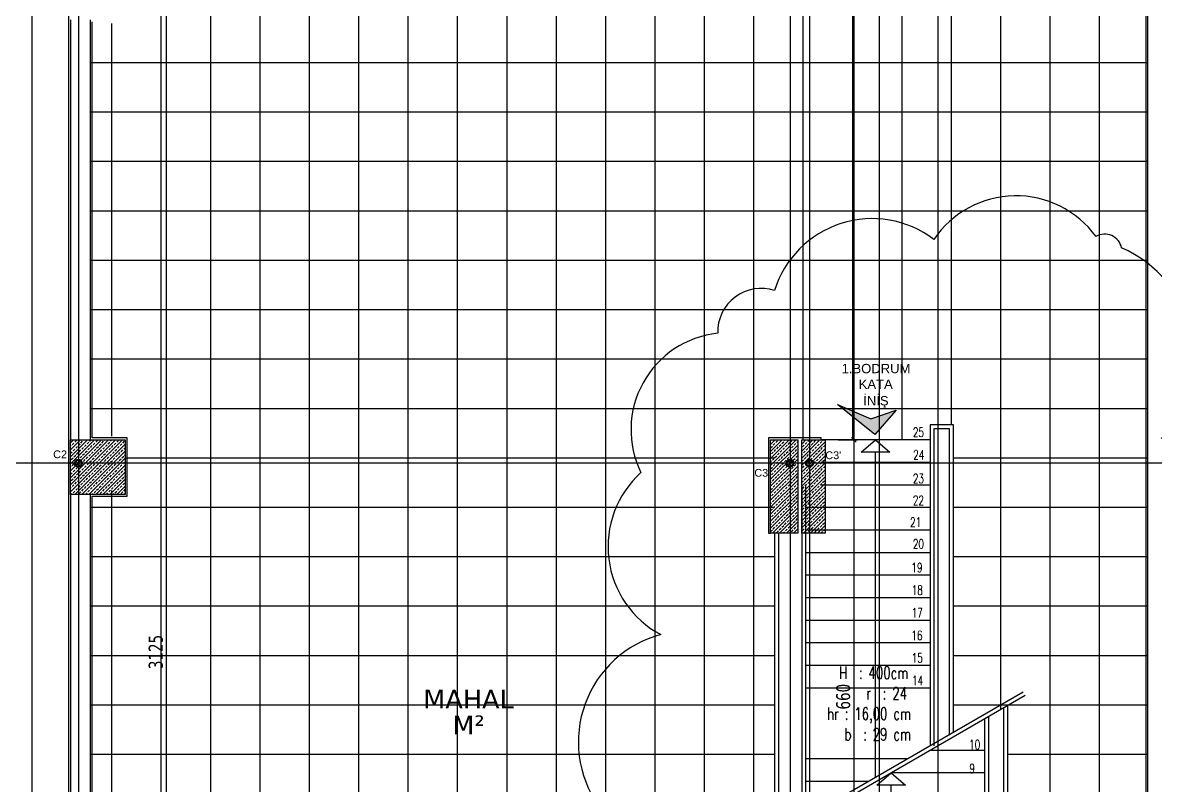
# Model space of a CAD drawing. Header units: millimetres. Extents: x 43168.9 to 43194.6, y -25545.1 to -25543.4.
# Drawn here: x 43171.5315 to 43171.8228, y -25544.1867 to -25543.9907 of the extents above; entities that cross this region are included whole.
import ezdxf
from ezdxf.enums import TextEntityAlignment as Align

# ---------------------------------------------------------------- set-up
doc = ezdxf.new("R2010")
doc.units = ezdxf.units.MM
doc.header["$LTSCALE"] = 200
for name, pattern in [('DASHDOT', [1, 0.5, -0.25, 0, -0.25]), ('DASHDOT2', [0.5, 0.25, -0.125, 0, -0.125]), ('DOT2', [0.125, 0, -0.125])]:
    doc.linetypes.add(name, pattern=pattern)
for name, color, linetype in [('aks_sgh', 5, 'DASHDOT2'), ('duv_sgh', 4, 'Continuous'), ('izd.tas.ust_sgh', 213, 'DOT2'), ('kesitcizgisi_sgh', 22, 'Continuous'), ('kolon-b.a_sgh', 6, 'Continuous'), ('merdi_sgh', 3, 'Continuous'), ('olcuic_sgh', 183, 'Continuous'), ('sembol_sgh', 8, 'Continuous'), ('siva_sgh', 145, 'Continuous'), ('tarama-betonarme_sgh', 223, 'Continuous'), ('tarama-zemin_sgh', 197, 'Continuous'), ('yazi-genel_sgh', 7, 'Continuous'), ('yazi-merdi_sgh', 9, 'Continuous')]:
    doc.layers.add(name, color=color, linetype=linetype)
doc.styles.add('1-200', font='arial.ttf', dxfattribs={"height": 60})
doc.styles.add('dim', font='VERDANA.TTF', dxfattribs={"width": 0.7})
doc.styles.add('text1', font='VERDANA.TTF')
doc.styles.add('text2', font='arial.ttf')
doc.styles.add('text3', font='simplex8.shx', dxfattribs={"width": 0.7})

msp = doc.modelspace()

# ---------------------------------------------------------------- hatches: boundary and pattern name
msp.add_hatch(color=251).paths.add_polyline_path([(43171.75618, -25544.09031), (43171.7507, -25544.09652), (43171.74113, -25544.08882), (43171.74962, -25544.09249)])
h = msp.add_hatch(color=256)
edge = h.paths.add_edge_path()
edge.add_arc((43171.54588, -25544.10392), 0.001, 0, 360)
edge = h.paths.add_edge_path(flags=16)
edge.add_arc((43171.54588, -25544.10392), 0.00075, 0, 360)
h = msp.add_hatch(color=256)
edge = h.paths.add_edge_path()
edge.add_arc((43171.72888, -25544.10392), 0.001, 0, 360)
edge = h.paths.add_edge_path(flags=16)
edge.add_arc((43171.72888, -25544.10392), 0.00075, 0, 360)
h = msp.add_hatch(color=256)
edge = h.paths.add_edge_path()
edge.add_arc((43171.73388, -25544.10392), 0.001, 0, 360)
edge = h.paths.add_edge_path(flags=16)
edge.add_arc((43171.73388, -25544.10392), 0.00075, 0, 360)

# ---------------------------------------------------------------- linework, layer by layer
for p, q in [((43171.76587, -25544.04638), (43171.76587, -25544.04638)), ((43171.80756, -25544.04565), (43171.80756, -25544.04565)), ((43171.71029, -25544.0705), (43171.71029, -25544.0705)), ((43171.69566, -25544.14799), (43171.69566, -25544.14799))]:
    msp.add_line(p, q)
at = {"color": 0}
for p, q in [((43171.7507, -25544.09652), (43171.74113, -25544.08882)), ((43171.74113, -25544.08882), (43171.74962, -25544.09249)), ((43171.74962, -25544.09249), (43171.75618, -25544.09031)), ((43171.75618, -25544.09031), (43171.7507, -25544.09652)), ((43171.7472, -25544.10107), (43171.75088, -25544.09792)), ((43171.75088, -25544.09792), (43171.75455, -25544.10107)), ((43171.75455, -25544.10107), (43171.7472, -25544.10107)), ((43171.7512, -25544.18667), (43171.75488, -25544.18352)), ((43171.75488, -25544.18352), (43171.75855, -25544.18667)), ((43171.75855, -25544.18667), (43171.7512, -25544.18667))]:
    msp.add_line(p, q, dxfattribs=at)
at = {"color": 0, "linetype": 'ByBlock', "lineweight": -2}
for p, q in [((43171.74465, -25544.09732), (43171.74585, -25544.09852)), ((43171.74585, -25544.09852), (43171.74465, -25544.09732)), ((43171.54608, -25544.10372), (43171.54568, -25544.10372)), ((43171.54568, -25544.10372), (43171.54568, -25544.10412)), ((43171.54568, -25544.10412), (43171.54608, -25544.10412)), ((43171.54595, -25544.10385), (43171.54581, -25544.10399)), ((43171.54595, -25544.10399), (43171.54581, -25544.10385)), ((43171.54608, -25544.10412), (43171.54608, -25544.10372)), ((43171.72908, -25544.10372), (43171.72868, -25544.10372)), ((43171.72868, -25544.10372), (43171.72868, -25544.10412)), ((43171.72868, -25544.10412), (43171.72908, -25544.10412)), ((43171.72895, -25544.10385), (43171.72881, -25544.10399)), ((43171.72895, -25544.10399), (43171.72881, -25544.10385)), ((43171.72908, -25544.10412), (43171.72908, -25544.10372)), ((43171.73408, -25544.10372), (43171.73368, -25544.10372)), ((43171.73368, -25544.10372), (43171.73368, -25544.10412)), ((43171.73368, -25544.10412), (43171.73408, -25544.10412)), ((43171.73395, -25544.10385), (43171.73381, -25544.10399)), ((43171.73395, -25544.10399), (43171.73381, -25544.10385)), ((43171.73408, -25544.10412), (43171.73408, -25544.10372))]:
    msp.add_line(p, q, dxfattribs=at)
at = {"color": 0, "linetype": 'Continuous', "lineweight": -2}
for centre, radius in [((43171.54588, -25544.10392), 0.001), ((43171.54588, -25544.10392), 0.00075), ((43171.72888, -25544.10392), 0.001), ((43171.72888, -25544.10392), 0.00075), ((43171.73388, -25544.10392), 0.001), ((43171.73388, -25544.10392), 0.00075)]:
    msp.add_circle(centre, radius, dxfattribs=at)
for centre, radius, start, end in [((43171.78698, -25544.06061), 0.02545, 36.0045, 146.0045), ((43171.75, -25544.0673), 0.02626, 52.8097, 162.8097), ((43171.80983, -25544.04942), 0.0044, 11.0494, 121.0494), ((43171.80212, -25544.07665), 0.03054, 316.8087, 66.8087), ((43171.72144, -25544.07014), 0.01116, 71.8548, 181.8548), ((43171.71295, -25544.09533), 0.02497, 96.1311, 206.1311), ((43171.70769, -25544.12536), 0.02562, 132.0051, 242.0051), ((43171.70297, -25544.17555), 0.02852, 104.8535, 214.8535)]:
    msp.add_arc(centre, radius, start, end)
at = {"layer": 'aks_sgh'}
for p, q in [((43171.53388, -25543.74092), (43171.53388, -25544.60992)), ((43171.54588, -25543.74092), (43171.54588, -25544.60992)), ((43171.72888, -25543.74092), (43171.72888, -25544.60992)), ((43171.73388, -25543.74092), (43171.73388, -25544.60992)), ((43171.76688, -25543.74092), (43171.76688, -25544.60992)), ((43172.26688, -25544.10392), (43171.46488, -25544.10392))]:
    msp.add_line(p, q, dxfattribs=at)
at = {"layer": 'duv_sgh'}
for p, q in [((43171.82088, -25544.46492), (43171.82088, -25543.83992)), ((43171.54388, -25543.98992), (43171.54388, -25544.09792)), ((43171.54888, -25543.98992), (43171.54888, -25544.09792)), ((43171.54388, -25544.11192), (43171.54388, -25544.21592)), ((43171.54888, -25544.11192), (43171.54888, -25544.21592))]:
    msp.add_line(p, q, dxfattribs=at)
at = {"layer": 'izd.tas.ust_sgh', "ltscale": 0.5}
msp.add_line((43171.53188, -25544.46492), (43171.53188, -25543.86693), dxfattribs=at)
at = {"layer": 'kesitcizgisi_sgh', "linetype": 'DASHDOT'}
msp.add_line((43171.75188, -25544.61379), (43171.75188, -25543.80816), dxfattribs=at)
at = {"layer": 'kolon-b.a_sgh'}
for p, q in [((43171.54388, -25544.09792), (43171.55788, -25544.09792)), ((43171.54388, -25544.11192), (43171.54388, -25544.09792)), ((43171.55788, -25544.09792), (43171.55788, -25544.11192)), ((43171.72388, -25544.09792), (43171.73088, -25544.09792)), ((43171.72388, -25544.12192), (43171.72388, -25544.09792)), ((43171.73088, -25544.09792), (43171.73088, -25544.12192)), ((43171.73188, -25544.09792), (43171.73788, -25544.09792)), ((43171.73188, -25544.12192), (43171.73188, -25544.09792)), ((43171.73788, -25544.09792), (43171.73788, -25544.12192)), ((43171.55788, -25544.11192), (43171.54388, -25544.11192)), ((43171.73088, -25544.12192), (43171.72388, -25544.12192)), ((43171.73788, -25544.12192), (43171.73188, -25544.12192))]:
    msp.add_line(p, q, dxfattribs=at)
at = {"layer": 'merdi_sgh'}
for p, q in [((43171.77088, -25544.09406), (43171.76488, -25544.09406)), ((43171.76488, -25544.09406), (43171.76488, -25544.15842)), ((43171.76988, -25544.09506), (43171.76588, -25544.09506)), ((43171.76588, -25544.09506), (43171.76588, -25544.15785)), ((43171.76988, -25544.1737), (43171.76988, -25544.09506)), ((43171.77088, -25544.17313), (43171.77088, -25544.09406)), ((43171.76488, -25544.09792), (43171.73688, -25544.09792)), ((43171.76488, -25544.09792), (43171.76488, -25544.17659)), ((43171.76588, -25544.09792), (43171.76588, -25544.17659)), ((43171.76488, -25544.10372), (43171.73688, -25544.10372)), ((43171.73188, -25544.10992), (43171.73188, -25544.19564)), ((43171.73288, -25544.10992), (43171.73288, -25544.19507)), ((43171.76488, -25544.10952), (43171.73688, -25544.10952)), ((43171.76488, -25544.11532), (43171.73288, -25544.11532)), ((43171.72488, -25544.12192), (43171.72488, -25544.19969)), ((43171.72588, -25544.12192), (43171.72588, -25544.19911)), ((43171.76488, -25544.12112), (43171.73288, -25544.12112)), ((43171.76488, -25544.12692), (43171.73288, -25544.12692)), ((43171.76488, -25544.13272), (43171.73288, -25544.13272)), ((43171.76488, -25544.13852), (43171.73288, -25544.13852)), ((43171.76488, -25544.14432), (43171.73288, -25544.14432)), ((43171.76488, -25544.15012), (43171.73288, -25544.15012)), ((43171.76488, -25544.15592), (43171.73288, -25544.15592)), ((43171.78882, -25544.16277), (43171.72056, -25544.20218)), ((43171.78932, -25544.16364), (43171.72106, -25544.20304)), ((43171.76488, -25544.16172), (43171.73288, -25544.16172)), ((43171.78488, -25544.23292), (43171.78488, -25544.1662)), ((43171.77988, -25544.16909), (43171.77988, -25544.23192)), ((43171.78388, -25544.23192), (43171.78388, -25544.16678)), ((43171.77888, -25544.16966), (43171.77888, -25544.23292)), ((43171.77888, -25544.17772), (43171.76493, -25544.17772)), ((43171.75911, -25544.17992), (43171.73288, -25544.17992)), ((43171.77888, -25544.18352), (43171.75488, -25544.18352)), ((43171.74907, -25544.18572), (43171.73288, -25544.18572))]:
    msp.add_line(p, q, dxfattribs=at)
at = {"layer": 'olcuic_sgh'}
for p, q in [((43171.56846, -25543.83967), (43171.56846, -25544.46517)), ((43171.74525, -25543.83967), (43171.74525, -25544.09817)), ((43171.74125, -25544.09792), (43171.74625, -25544.09792)), ((43171.74125, -25544.09792), (43171.74625, -25544.09792)), ((43171.74525, -25544.09767), (43171.74525, -25544.23017))]:
    msp.add_line(p, q, dxfattribs=at)
at = {"layer": 'sembol_sgh'}
for p, q in [((43171.75088, -25544.18467), (43171.75088, -25544.10107)), ((43171.75488, -25544.23012), (43171.75488, -25544.18667))]:
    msp.add_line(p, q, dxfattribs=at)
at = {"layer": 'siva_sgh'}
for p, q in [((43171.82038, -25543.83992), (43171.82038, -25544.46492)), ((43171.54338, -25544.46442), (43171.54338, -25543.89792)), ((43171.54938, -25544.09742), (43171.54938, -25543.99042)), ((43171.55838, -25544.09742), (43171.54938, -25544.09742)), ((43171.55838, -25544.11242), (43171.55838, -25544.09742)), ((43171.73688, -25544.09742), (43171.72338, -25544.09742)), ((43171.72338, -25544.09742), (43171.72338, -25544.12192)), ((43171.73688, -25544.09792), (43171.73688, -25544.09742)), ((43171.54938, -25544.21542), (43171.54938, -25544.11242)), ((43171.54938, -25544.11242), (43171.55838, -25544.11242)), ((43171.72338, -25544.12192), (43171.72388, -25544.12192))]:
    msp.add_line(p, q, dxfattribs=at)
at = {"layer": 'tarama-betonarme_sgh'}
for p, q in [((43171.54388, -25544.09867), (43171.54463, -25544.09792)), ((43171.54388, -25544.10046), (43171.54642, -25544.09792)), ((43171.54388, -25544.10226), (43171.54822, -25544.09792)), ((43171.54388, -25544.10406), (43171.55002, -25544.09792)), ((43171.54388, -25544.10585), (43171.55181, -25544.09792)), ((43171.54388, -25544.10765), (43171.55361, -25544.09792)), ((43171.54388, -25544.10944), (43171.5554, -25544.09792)), ((43171.54388, -25544.11124), (43171.5572, -25544.09792)), ((43171.54388, -25544.09957), (43171.54405, -25544.09939)), ((43171.54428, -25544.09917), (43171.54473, -25544.09872)), ((43171.54495, -25544.09849), (43171.5454, -25544.09804)), ((43171.545, -25544.11192), (43171.55788, -25544.09904)), ((43171.54518, -25544.10006), (43171.54563, -25544.09961)), ((43171.54585, -25544.09939), (43171.5463, -25544.09894)), ((43171.54652, -25544.09872), (43171.54697, -25544.09827)), ((43171.5472, -25544.09804), (43171.54732, -25544.09792)), ((43171.54742, -25544.09961), (43171.54787, -25544.09917)), ((43171.5481, -25544.09894), (43171.54854, -25544.09849)), ((43171.54877, -25544.09827), (43171.54912, -25544.09792)), ((43171.54899, -25544.09984), (43171.54944, -25544.09939)), ((43171.54967, -25544.09917), (43171.55012, -25544.09872)), ((43171.55034, -25544.09849), (43171.55079, -25544.09804)), ((43171.55056, -25544.10006), (43171.55101, -25544.09961)), ((43171.55124, -25544.09939), (43171.55169, -25544.09894)), ((43171.55191, -25544.09872), (43171.55236, -25544.09827)), ((43171.55259, -25544.09804), (43171.55271, -25544.09792)), ((43171.55281, -25544.09961), (43171.55326, -25544.09917)), ((43171.55348, -25544.09894), (43171.55393, -25544.09849)), ((43171.55416, -25544.09827), (43171.55451, -25544.09792)), ((43171.55438, -25544.09984), (43171.55483, -25544.09939)), ((43171.55505, -25544.09917), (43171.5555, -25544.09872)), ((43171.55573, -25544.09849), (43171.55618, -25544.09804)), ((43171.55595, -25544.10006), (43171.5564, -25544.09961)), ((43171.55663, -25544.09939), (43171.55708, -25544.09894)), ((43171.5573, -25544.09872), (43171.55775, -25544.09827)), ((43171.72388, -25544.09907), (43171.72503, -25544.09792)), ((43171.72388, -25544.10086), (43171.72682, -25544.09792)), ((43171.72388, -25544.10266), (43171.72862, -25544.09792)), ((43171.72388, -25544.10446), (43171.73042, -25544.09792)), ((43171.72388, -25544.09817), (43171.72411, -25544.09794)), ((43171.72388, -25544.10625), (43171.73088, -25544.09925)), ((43171.72388, -25544.09996), (43171.72433, -25544.09951)), ((43171.72456, -25544.09929), (43171.72501, -25544.09884)), ((43171.72523, -25544.09861), (43171.72568, -25544.09817)), ((43171.7259, -25544.09794), (43171.72593, -25544.09792)), ((43171.72613, -25544.09951), (43171.72658, -25544.09906)), ((43171.7268, -25544.09884), (43171.72725, -25544.09839)), ((43171.72748, -25544.09817), (43171.72772, -25544.09792)), ((43171.7277, -25544.09974), (43171.72815, -25544.09929)), ((43171.72837, -25544.09906), (43171.72882, -25544.09861)), ((43171.72905, -25544.09839), (43171.7295, -25544.09794)), ((43171.72927, -25544.09996), (43171.72972, -25544.09951)), ((43171.72995, -25544.09929), (43171.73039, -25544.09884)), ((43171.73062, -25544.09861), (43171.73088, -25544.09835)), ((43171.73188, -25544.09901), (43171.73297, -25544.09792)), ((43171.73188, -25544.1008), (43171.73476, -25544.09792)), ((43171.73188, -25544.1026), (43171.73656, -25544.09792)), ((43171.73188, -25544.09811), (43171.73207, -25544.09792)), ((43171.73188, -25544.1044), (43171.73788, -25544.0984)), ((43171.7321, -25544.09968), (43171.73255, -25544.09924)), ((43171.73277, -25544.09901), (43171.73322, -25544.09856)), ((43171.73345, -25544.09834), (43171.73387, -25544.09792)), ((43171.73367, -25544.09991), (43171.73412, -25544.09946)), ((43171.73435, -25544.09924), (43171.73479, -25544.09879)), ((43171.73502, -25544.09856), (43171.73547, -25544.09811)), ((43171.73524, -25544.10013), (43171.73569, -25544.09968)), ((43171.73592, -25544.09946), (43171.73637, -25544.09901)), ((43171.73659, -25544.09879), (43171.73704, -25544.09834)), ((43171.73726, -25544.09811), (43171.73746, -25544.09792)), ((43171.73749, -25544.09968), (43171.73788, -25544.09929)), ((43171.54388, -25544.10136), (43171.54428, -25544.10096)), ((43171.54405, -25544.10298), (43171.5445, -25544.10253)), ((43171.5445, -25544.10074), (43171.54495, -25544.10029)), ((43171.54473, -25544.10231), (43171.54518, -25544.10186)), ((43171.5454, -25544.10164), (43171.54585, -25544.10119)), ((43171.54607, -25544.10096), (43171.54652, -25544.10051)), ((43171.5463, -25544.10253), (43171.54675, -25544.10208)), ((43171.54675, -25544.10029), (43171.5472, -25544.09984)), ((43171.54679, -25544.11192), (43171.55788, -25544.10083)), ((43171.54697, -25544.10186), (43171.54742, -25544.10141)), ((43171.54765, -25544.10119), (43171.5481, -25544.10074)), ((43171.54787, -25544.10276), (43171.54832, -25544.10231)), ((43171.54832, -25544.10051), (43171.54877, -25544.10006)), ((43171.54854, -25544.10208), (43171.54899, -25544.10164)), ((43171.54859, -25544.11192), (43171.55788, -25544.10263)), ((43171.54922, -25544.10141), (43171.54967, -25544.10096)), ((43171.54944, -25544.10298), (43171.54989, -25544.10253)), ((43171.54989, -25544.10074), (43171.55034, -25544.10029)), ((43171.55012, -25544.10231), (43171.55056, -25544.10186)), ((43171.55079, -25544.10164), (43171.55124, -25544.10119)), ((43171.55146, -25544.10096), (43171.55191, -25544.10051)), ((43171.55169, -25544.10253), (43171.55214, -25544.10208)), ((43171.55214, -25544.10029), (43171.55259, -25544.09984)), ((43171.55236, -25544.10186), (43171.55281, -25544.10141)), ((43171.55303, -25544.10119), (43171.55348, -25544.10074)), ((43171.55326, -25544.10276), (43171.55371, -25544.10231)), ((43171.55371, -25544.10051), (43171.55416, -25544.10006)), ((43171.55393, -25544.10208), (43171.55438, -25544.10164)), ((43171.55461, -25544.10141), (43171.55505, -25544.10096)), ((43171.55483, -25544.10298), (43171.55528, -25544.10253)), ((43171.55528, -25544.10074), (43171.55573, -25544.10029)), ((43171.5555, -25544.10231), (43171.55595, -25544.10186)), ((43171.55618, -25544.10164), (43171.55663, -25544.10119)), ((43171.55685, -25544.10096), (43171.5573, -25544.10051)), ((43171.55708, -25544.10253), (43171.55752, -25544.10208)), ((43171.55752, -25544.10029), (43171.55788, -25544.09993)), ((43171.55775, -25544.10186), (43171.55788, -25544.10173)), ((43171.72388, -25544.10805), (43171.73088, -25544.10105)), ((43171.72388, -25544.10176), (43171.72388, -25544.10176)), ((43171.72411, -25544.10153), (43171.72456, -25544.10108)), ((43171.72478, -25544.10086), (43171.72523, -25544.10041)), ((43171.72501, -25544.10243), (43171.72546, -25544.10198)), ((43171.72546, -25544.10019), (43171.7259, -25544.09974)), ((43171.72568, -25544.10176), (43171.72613, -25544.10131)), ((43171.72635, -25544.10108), (43171.7268, -25544.10064)), ((43171.72658, -25544.10266), (43171.72703, -25544.10221)), ((43171.72703, -25544.10041), (43171.72748, -25544.09996)), ((43171.72725, -25544.10198), (43171.7277, -25544.10153)), ((43171.72792, -25544.10131), (43171.72837, -25544.10086)), ((43171.72815, -25544.10288), (43171.7286, -25544.10243)), ((43171.7286, -25544.10064), (43171.72905, -25544.10019)), ((43171.72882, -25544.10221), (43171.72927, -25544.10176)), ((43171.7295, -25544.10153), (43171.72995, -25544.10108)), ((43171.73017, -25544.10086), (43171.73062, -25544.10041)), ((43171.73039, -25544.10243), (43171.73084, -25544.10198)), ((43171.73084, -25544.10019), (43171.73088, -25544.10015)), ((43171.73188, -25544.10619), (43171.73788, -25544.10019)), ((43171.73188, -25544.1017), (43171.7321, -25544.10148)), ((43171.73188, -25544.10799), (43171.73788, -25544.10199)), ((43171.73233, -25544.10126), (43171.73277, -25544.10081)), ((43171.73255, -25544.10283), (43171.733, -25544.10238)), ((43171.733, -25544.10058), (43171.73345, -25544.10013)), ((43171.73322, -25544.10215), (43171.73367, -25544.1017)), ((43171.7339, -25544.10148), (43171.73435, -25544.10103)), ((43171.73412, -25544.10305), (43171.73457, -25544.1026)), ((43171.73457, -25544.10081), (43171.73502, -25544.10036)), ((43171.73479, -25544.10238), (43171.73524, -25544.10193)), ((43171.73547, -25544.1017), (43171.73592, -25544.10126)), ((43171.73614, -25544.10103), (43171.73659, -25544.10058)), ((43171.73637, -25544.1026), (43171.73682, -25544.10215)), ((43171.73682, -25544.10036), (43171.73726, -25544.09991)), ((43171.73704, -25544.10193), (43171.73749, -25544.10148)), ((43171.73771, -25544.10126), (43171.73788, -25544.10109)), ((43171.54388, -25544.10495), (43171.54405, -25544.10478)), ((43171.54428, -25544.10455), (43171.54473, -25544.10411)), ((43171.54495, -25544.10388), (43171.5454, -25544.10343)), ((43171.54518, -25544.10545), (43171.54563, -25544.105)), ((43171.54563, -25544.10321), (43171.54607, -25544.10276)), ((43171.54585, -25544.10478), (43171.5463, -25544.10433)), ((43171.54652, -25544.10411), (43171.54697, -25544.10366)), ((43171.54675, -25544.10568), (43171.5472, -25544.10523)), ((43171.5472, -25544.10343), (43171.54765, -25544.10298)), ((43171.54742, -25544.105), (43171.54787, -25544.10455)), ((43171.5481, -25544.10433), (43171.54854, -25544.10388)), ((43171.54832, -25544.1059), (43171.54877, -25544.10545)), ((43171.54877, -25544.10366), (43171.54922, -25544.10321)), ((43171.54899, -25544.10523), (43171.54944, -25544.10478)), ((43171.54967, -25544.10455), (43171.55012, -25544.10411)), ((43171.55034, -25544.10388), (43171.55079, -25544.10343)), ((43171.55038, -25544.11192), (43171.55788, -25544.10442)), ((43171.55056, -25544.10545), (43171.55101, -25544.105)), ((43171.55101, -25544.10321), (43171.55146, -25544.10276)), ((43171.55124, -25544.10478), (43171.55169, -25544.10433)), ((43171.55191, -25544.10411), (43171.55236, -25544.10366)), ((43171.55214, -25544.10568), (43171.55259, -25544.10523)), ((43171.55259, -25544.10343), (43171.55303, -25544.10298)), ((43171.55281, -25544.105), (43171.55326, -25544.10455)), ((43171.55348, -25544.10433), (43171.55393, -25544.10388)), ((43171.55371, -25544.1059), (43171.55416, -25544.10545)), ((43171.55416, -25544.10366), (43171.55461, -25544.10321)), ((43171.55438, -25544.10523), (43171.55483, -25544.10478)), ((43171.55505, -25544.10455), (43171.5555, -25544.10411)), ((43171.55573, -25544.10388), (43171.55618, -25544.10343)), ((43171.55595, -25544.10545), (43171.5564, -25544.105)), ((43171.5564, -25544.10321), (43171.55685, -25544.10276)), ((43171.55663, -25544.10478), (43171.55708, -25544.10433)), ((43171.5573, -25544.10411), (43171.55775, -25544.10366)), ((43171.55752, -25544.10568), (43171.55788, -25544.10532)), ((43171.72388, -25544.10984), (43171.73088, -25544.10284)), ((43171.72388, -25544.10356), (43171.72411, -25544.10333)), ((43171.72388, -25544.11164), (43171.73088, -25544.10464)), ((43171.72388, -25544.10535), (43171.72433, -25544.1049)), ((43171.72433, -25544.10311), (43171.72478, -25544.10266)), ((43171.72456, -25544.10468), (43171.72501, -25544.10423)), ((43171.72523, -25544.104), (43171.72568, -25544.10355)), ((43171.72546, -25544.10557), (43171.7259, -25544.10513)), ((43171.7259, -25544.10333), (43171.72635, -25544.10288)), ((43171.72613, -25544.1049), (43171.72658, -25544.10445)), ((43171.7268, -25544.10423), (43171.72725, -25544.10378)), ((43171.72703, -25544.1058), (43171.72748, -25544.10535)), ((43171.72748, -25544.10355), (43171.72792, -25544.10311)), ((43171.7277, -25544.10513), (43171.72815, -25544.10468)), ((43171.72837, -25544.10445), (43171.72882, -25544.104)), ((43171.72905, -25544.10378), (43171.7295, -25544.10333)), ((43171.72927, -25544.10535), (43171.72972, -25544.1049)), ((43171.72972, -25544.10311), (43171.73017, -25544.10266)), ((43171.72995, -25544.10468), (43171.73039, -25544.10423)), ((43171.73062, -25544.104), (43171.73088, -25544.10374)), ((43171.73084, -25544.10557), (43171.73088, -25544.10554)), ((43171.73188, -25544.1035), (43171.73233, -25544.10305)), ((43171.73188, -25544.10978), (43171.73788, -25544.10378)), ((43171.7321, -25544.10507), (43171.73255, -25544.10462)), ((43171.73277, -25544.1044), (43171.73322, -25544.10395)), ((43171.733, -25544.10597), (43171.73345, -25544.10552)), ((43171.73345, -25544.10373), (43171.7339, -25544.10328)), ((43171.73367, -25544.1053), (43171.73412, -25544.10485)), ((43171.73435, -25544.10462), (43171.73479, -25544.10417)), ((43171.73502, -25544.10395), (43171.73547, -25544.1035)), ((43171.73524, -25544.10552), (43171.73569, -25544.10507)), ((43171.73569, -25544.10328), (43171.73614, -25544.10283)), ((43171.73592, -25544.10485), (43171.73637, -25544.1044)), ((43171.73659, -25544.10417), (43171.73704, -25544.10373)), ((43171.73682, -25544.10575), (43171.73726, -25544.1053)), ((43171.73726, -25544.1035), (43171.73771, -25544.10305)), ((43171.73749, -25544.10507), (43171.73788, -25544.10468)), ((43171.54388, -25544.10675), (43171.54428, -25544.10635)), ((43171.54405, -25544.10837), (43171.5445, -25544.10792)), ((43171.5445, -25544.10613), (43171.54495, -25544.10568)), ((43171.54473, -25544.1077), (43171.54518, -25544.10725)), ((43171.5454, -25544.10702), (43171.54585, -25544.10657)), ((43171.54563, -25544.1086), (43171.54607, -25544.10815)), ((43171.54607, -25544.10635), (43171.54652, -25544.1059)), ((43171.5463, -25544.10792), (43171.54675, -25544.10747)), ((43171.54697, -25544.10725), (43171.54742, -25544.1068)), ((43171.5472, -25544.10882), (43171.54765, -25544.10837)), ((43171.54765, -25544.10657), (43171.5481, -25544.10613)), ((43171.54787, -25544.10815), (43171.54832, -25544.1077)), ((43171.54854, -25544.10747), (43171.54899, -25544.10702)), ((43171.54922, -25544.1068), (43171.54967, -25544.10635)), ((43171.54944, -25544.10837), (43171.54989, -25544.10792)), ((43171.54989, -25544.10613), (43171.55034, -25544.10568)), ((43171.55012, -25544.1077), (43171.55056, -25544.10725)), ((43171.55079, -25544.10702), (43171.55124, -25544.10657)), ((43171.55101, -25544.1086), (43171.55146, -25544.10815)), ((43171.55146, -25544.10635), (43171.55191, -25544.1059)), ((43171.55169, -25544.10792), (43171.55214, -25544.10747)), ((43171.55218, -25544.11192), (43171.55788, -25544.10622)), ((43171.55236, -25544.10725), (43171.55281, -25544.1068)), ((43171.55259, -25544.10882), (43171.55303, -25544.10837)), ((43171.55303, -25544.10657), (43171.55348, -25544.10613)), ((43171.55326, -25544.10815), (43171.55371, -25544.1077)), ((43171.55393, -25544.10747), (43171.55438, -25544.10702)), ((43171.55398, -25544.11192), (43171.55788, -25544.10802)), ((43171.55461, -25544.1068), (43171.55505, -25544.10635)), ((43171.55483, -25544.10837), (43171.55528, -25544.10792)), ((43171.55528, -25544.10613), (43171.55573, -25544.10568)), ((43171.5555, -25544.1077), (43171.55595, -25544.10725)), ((43171.55618, -25544.10702), (43171.55663, -25544.10657)), ((43171.5564, -25544.1086), (43171.55685, -25544.10815)), ((43171.55685, -25544.10635), (43171.5573, -25544.1059)), ((43171.55708, -25544.10792), (43171.55752, -25544.10747)), ((43171.55775, -25544.10725), (43171.55788, -25544.10712)), ((43171.72388, -25544.11344), (43171.73088, -25544.10644)), ((43171.72388, -25544.10715), (43171.72388, -25544.10715)), ((43171.72388, -25544.11523), (43171.73088, -25544.10823)), ((43171.72411, -25544.10692), (43171.72456, -25544.10647)), ((43171.72433, -25544.10849), (43171.72478, -25544.10804)), ((43171.72478, -25544.10625), (43171.72523, -25544.1058)), ((43171.72501, -25544.10782), (43171.72546, -25544.10737)), ((43171.72568, -25544.10715), (43171.72613, -25544.1067)), ((43171.7259, -25544.10872), (43171.72635, -25544.10827)), ((43171.72635, -25544.10647), (43171.7268, -25544.10602)), ((43171.72658, -25544.10804), (43171.72703, -25544.1076)), ((43171.72725, -25544.10737), (43171.7277, -25544.10692)), ((43171.72792, -25544.1067), (43171.72837, -25544.10625)), ((43171.72815, -25544.10827), (43171.7286, -25544.10782)), ((43171.7286, -25544.10602), (43171.72905, -25544.10557)), ((43171.72882, -25544.1076), (43171.72927, -25544.10715)), ((43171.7295, -25544.10692), (43171.72995, -25544.10647)), ((43171.72972, -25544.10849), (43171.73017, -25544.10804)), ((43171.73017, -25544.10625), (43171.73062, -25544.1058)), ((43171.73039, -25544.10782), (43171.73084, -25544.10737)), ((43171.73188, -25544.11158), (43171.73788, -25544.10558)), ((43171.73188, -25544.10709), (43171.7321, -25544.10687)), ((43171.73188, -25544.11338), (43171.73788, -25544.10738)), ((43171.73188, -25544.10889), (43171.73233, -25544.10844)), ((43171.73233, -25544.10664), (43171.73277, -25544.1062)), ((43171.73255, -25544.10822), (43171.733, -25544.10777)), ((43171.73322, -25544.10754), (43171.73367, -25544.10709)), ((43171.7339, -25544.10687), (43171.73435, -25544.10642)), ((43171.73412, -25544.10844), (43171.73457, -25544.10799)), ((43171.73457, -25544.1062), (43171.73502, -25544.10575)), ((43171.73479, -25544.10777), (43171.73524, -25544.10732)), ((43171.73547, -25544.10709), (43171.73592, -25544.10664)), ((43171.73569, -25544.10866), (43171.73614, -25544.10822)), ((43171.73614, -25544.10642), (43171.73659, -25544.10597)), ((43171.73637, -25544.10799), (43171.73682, -25544.10754)), ((43171.73704, -25544.10732), (43171.73749, -25544.10687)), ((43171.73726, -25544.10889), (43171.73771, -25544.10844)), ((43171.73771, -25544.10664), (43171.73788, -25544.10648)), ((43171.54388, -25544.11034), (43171.54405, -25544.11017)), ((43171.54428, -25544.10994), (43171.54473, -25544.10949)), ((43171.5445, -25544.11151), (43171.54495, -25544.11106)), ((43171.54495, -25544.10927), (43171.5454, -25544.10882)), ((43171.54518, -25544.11084), (43171.54563, -25544.11039)), ((43171.54585, -25544.11017), (43171.5463, -25544.10972)), ((43171.54607, -25544.11174), (43171.54652, -25544.11129)), ((43171.54652, -25544.10949), (43171.54697, -25544.10904)), ((43171.54675, -25544.11106), (43171.5472, -25544.11062)), ((43171.54742, -25544.11039), (43171.54787, -25544.10994)), ((43171.5481, -25544.10972), (43171.54854, -25544.10927)), ((43171.54832, -25544.11129), (43171.54877, -25544.11084)), ((43171.54877, -25544.10904), (43171.54922, -25544.1086)), ((43171.54899, -25544.11062), (43171.54944, -25544.11017)), ((43171.54967, -25544.10994), (43171.55012, -25544.10949)), ((43171.54989, -25544.11151), (43171.55034, -25544.11106)), ((43171.55034, -25544.10927), (43171.55079, -25544.10882)), ((43171.55056, -25544.11084), (43171.55101, -25544.11039)), ((43171.55124, -25544.11017), (43171.55169, -25544.10972)), ((43171.55146, -25544.11174), (43171.55191, -25544.11129)), ((43171.55191, -25544.10949), (43171.55236, -25544.10904)), ((43171.55214, -25544.11106), (43171.55259, -25544.11062)), ((43171.55281, -25544.11039), (43171.55326, -25544.10994)), ((43171.55348, -25544.10972), (43171.55393, -25544.10927)), ((43171.55371, -25544.11129), (43171.55416, -25544.11084)), ((43171.55416, -25544.10904), (43171.55461, -25544.1086)), ((43171.55438, -25544.11062), (43171.55483, -25544.11017)), ((43171.55505, -25544.10994), (43171.5555, -25544.10949)), ((43171.55528, -25544.11151), (43171.55573, -25544.11106)), ((43171.55573, -25544.10927), (43171.55618, -25544.10882)), ((43171.55577, -25544.11192), (43171.55788, -25544.10981)), ((43171.55595, -25544.11084), (43171.5564, -25544.11039)), ((43171.55663, -25544.11017), (43171.55708, -25544.10972)), ((43171.55685, -25544.11174), (43171.5573, -25544.11129)), ((43171.5573, -25544.10949), (43171.55775, -25544.10904)), ((43171.55752, -25544.11106), (43171.55788, -25544.11071)), ((43171.72388, -25544.10895), (43171.72411, -25544.10872)), ((43171.72388, -25544.11703), (43171.73088, -25544.11003)), ((43171.72388, -25544.11074), (43171.72433, -25544.11029)), ((43171.72456, -25544.11006), (43171.72501, -25544.10962)), ((43171.72478, -25544.11164), (43171.72523, -25544.11119)), ((43171.72523, -25544.10939), (43171.72568, -25544.10894)), ((43171.72546, -25544.11096), (43171.7259, -25544.11051)), ((43171.72613, -25544.11029), (43171.72658, -25544.10984)), ((43171.7268, -25544.10962), (43171.72725, -25544.10917)), ((43171.72703, -25544.11119), (43171.72748, -25544.11074)), ((43171.72748, -25544.10894), (43171.72792, -25544.10849)), ((43171.7277, -25544.11051), (43171.72815, -25544.11006)), ((43171.72837, -25544.10984), (43171.72882, -25544.10939)), ((43171.7286, -25544.11141), (43171.72905, -25544.11096)), ((43171.72905, -25544.10917), (43171.7295, -25544.10872)), ((43171.72927, -25544.11074), (43171.72972, -25544.11029)), ((43171.72995, -25544.11006), (43171.73039, -25544.10962)), ((43171.73017, -25544.11164), (43171.73062, -25544.11119)), ((43171.73062, -25544.10939), (43171.73088, -25544.10913)), ((43171.73084, -25544.11096), (43171.73088, -25544.11093)), ((43171.73188, -25544.11517), (43171.73788, -25544.10917)), ((43171.73188, -25544.11697), (43171.73788, -25544.11097)), ((43171.7321, -25544.11046), (43171.73255, -25544.11001)), ((43171.73277, -25544.10979), (43171.73322, -25544.10934)), ((43171.733, -25544.11136), (43171.73345, -25544.11091)), ((43171.73345, -25544.10911), (43171.7339, -25544.10866)), ((43171.73367, -25544.11069), (43171.73412, -25544.11024)), ((43171.73435, -25544.11001), (43171.73479, -25544.10956)), ((43171.73457, -25544.11158), (43171.73502, -25544.11113)), ((43171.73502, -25544.10934), (43171.73547, -25544.10889)), ((43171.73524, -25544.11091), (43171.73569, -25544.11046)), ((43171.73592, -25544.11024), (43171.73637, -25544.10979)), ((43171.73614, -25544.11181), (43171.73659, -25544.11136)), ((43171.73659, -25544.10956), (43171.73704, -25544.10911)), ((43171.73682, -25544.11113), (43171.73726, -25544.11069)), ((43171.73749, -25544.11046), (43171.73788, -25544.11007)), ((43171.5441, -25544.11192), (43171.54428, -25544.11174)), ((43171.54769, -25544.11192), (43171.5481, -25544.11151)), ((43171.54949, -25544.11192), (43171.54967, -25544.11174)), ((43171.55308, -25544.11192), (43171.55348, -25544.11151)), ((43171.55487, -25544.11192), (43171.55505, -25544.11174)), ((43171.55757, -25544.11192), (43171.55788, -25544.11161)), ((43171.72388, -25544.11883), (43171.73088, -25544.11183)), ((43171.72388, -25544.11254), (43171.72388, -25544.11253)), ((43171.72388, -25544.12062), (43171.73088, -25544.11362)), ((43171.72388, -25544.11434), (43171.72411, -25544.11411)), ((43171.72411, -25544.11231), (43171.72456, -25544.11186)), ((43171.72433, -25544.11388), (43171.72478, -25544.11343)), ((43171.72501, -25544.11321), (43171.72546, -25544.11276)), ((43171.72568, -25544.11253), (43171.72613, -25544.11209)), ((43171.7259, -25544.11411), (43171.72635, -25544.11366)), ((43171.72635, -25544.11186), (43171.7268, -25544.11141)), ((43171.72658, -25544.11343), (43171.72703, -25544.11298)), ((43171.72725, -25544.11276), (43171.7277, -25544.11231)), ((43171.72748, -25544.11433), (43171.72792, -25544.11388)), ((43171.72792, -25544.11209), (43171.72837, -25544.11164)), ((43171.72815, -25544.11366), (43171.7286, -25544.11321)), ((43171.72882, -25544.11298), (43171.72927, -25544.11253)), ((43171.72905, -25544.11455), (43171.7295, -25544.11411)), ((43171.7295, -25544.11231), (43171.72995, -25544.11186)), ((43171.72972, -25544.11388), (43171.73017, -25544.11343)), ((43171.73039, -25544.11321), (43171.73084, -25544.11276)), ((43171.73188, -25544.11248), (43171.7321, -25544.11226)), ((43171.73188, -25544.11876), (43171.73788, -25544.11276)), ((43171.73188, -25544.11427), (43171.73233, -25544.11383)), ((43171.73233, -25544.11203), (43171.73277, -25544.11158)), ((43171.73255, -25544.1136), (43171.733, -25544.11315)), ((43171.73322, -25544.11293), (43171.73367, -25544.11248)), ((43171.73345, -25544.1145), (43171.7339, -25544.11405)), ((43171.7339, -25544.11226), (43171.73435, -25544.11181)), ((43171.73412, -25544.11383), (43171.73457, -25544.11338)), ((43171.73479, -25544.11315), (43171.73524, -25544.11271)), ((43171.73502, -25544.11473), (43171.73547, -25544.11428)), ((43171.73547, -25544.11248), (43171.73592, -25544.11203)), ((43171.73569, -25544.11405), (43171.73614, -25544.1136)), ((43171.73637, -25544.11338), (43171.73682, -25544.11293)), ((43171.73704, -25544.11271), (43171.73749, -25544.11226)), ((43171.73726, -25544.11428), (43171.73771, -25544.11383)), ((43171.73771, -25544.11203), (43171.73788, -25544.11187)), ((43171.72388, -25544.11613), (43171.72433, -25544.11568)), ((43171.72438, -25544.12192), (43171.73088, -25544.11542)), ((43171.72456, -25544.11545), (43171.72501, -25544.115)), ((43171.72478, -25544.11702), (43171.72523, -25544.11658)), ((43171.72523, -25544.11478), (43171.72568, -25544.11433)), ((43171.72546, -25544.11635), (43171.7259, -25544.1159)), ((43171.72613, -25544.11568), (43171.72658, -25544.11523)), ((43171.72635, -25544.11725), (43171.7268, -25544.1168)), ((43171.7268, -25544.115), (43171.72725, -25544.11455)), ((43171.72703, -25544.11658), (43171.72748, -25544.11613)), ((43171.7277, -25544.1159), (43171.72815, -25544.11545)), ((43171.72792, -25544.11747), (43171.72837, -25544.11702)), ((43171.72837, -25544.11523), (43171.72882, -25544.11478)), ((43171.7286, -25544.1168), (43171.72905, -25544.11635)), ((43171.72927, -25544.11613), (43171.72972, -25544.11568)), ((43171.72995, -25544.11545), (43171.73039, -25544.115)), ((43171.73017, -25544.11702), (43171.73062, -25544.11658)), ((43171.73062, -25544.11478), (43171.73088, -25544.11452)), ((43171.73084, -25544.11635), (43171.73088, -25544.11632)), ((43171.73188, -25544.12056), (43171.73788, -25544.11456)), ((43171.7321, -25544.11585), (43171.73255, -25544.1154)), ((43171.73232, -25544.12192), (43171.73788, -25544.11636)), ((43171.73233, -25544.11742), (43171.73277, -25544.11697)), ((43171.73277, -25544.11518), (43171.73322, -25544.11473)), ((43171.733, -25544.11675), (43171.73345, -25544.1163)), ((43171.73367, -25544.11607), (43171.73412, -25544.11562)), ((43171.7339, -25544.11764), (43171.73435, -25544.1172)), ((43171.73435, -25544.1154), (43171.73479, -25544.11495)), ((43171.73457, -25544.11697), (43171.73502, -25544.11652)), ((43171.73524, -25544.1163), (43171.73569, -25544.11585)), ((43171.73592, -25544.11562), (43171.73637, -25544.11518)), ((43171.73614, -25544.1172), (43171.73659, -25544.11675)), ((43171.73659, -25544.11495), (43171.73704, -25544.1145)), ((43171.73682, -25544.11652), (43171.73726, -25544.11607)), ((43171.73749, -25544.11585), (43171.73788, -25544.11546)), ((43171.72388, -25544.11793), (43171.72388, -25544.11792)), ((43171.72388, -25544.11972), (43171.72411, -25544.11949)), ((43171.72411, -25544.1177), (43171.72456, -25544.11725)), ((43171.72433, -25544.11927), (43171.72478, -25544.11882)), ((43171.72501, -25544.1186), (43171.72546, -25544.11815)), ((43171.72523, -25544.12017), (43171.72568, -25544.11972)), ((43171.72568, -25544.11792), (43171.72613, -25544.11747)), ((43171.7259, -25544.11949), (43171.72635, -25544.11905)), ((43171.72617, -25544.12192), (43171.73088, -25544.11721)), ((43171.72658, -25544.11882), (43171.72703, -25544.11837)), ((43171.7268, -25544.12039), (43171.72725, -25544.11994)), ((43171.72725, -25544.11815), (43171.7277, -25544.1177)), ((43171.72748, -25544.11972), (43171.72792, -25544.11927)), ((43171.72797, -25544.12192), (43171.73088, -25544.11901)), ((43171.72815, -25544.11905), (43171.7286, -25544.1186)), ((43171.72882, -25544.11837), (43171.72927, -25544.11792)), ((43171.72905, -25544.11994), (43171.7295, -25544.11949)), ((43171.7295, -25544.1177), (43171.72995, -25544.11725)), ((43171.72972, -25544.11927), (43171.73017, -25544.11882)), ((43171.73039, -25544.1186), (43171.73084, -25544.11815)), ((43171.73062, -25544.12017), (43171.73088, -25544.11991)), ((43171.73188, -25544.11787), (43171.7321, -25544.11764)), ((43171.73188, -25544.11966), (43171.73233, -25544.11922)), ((43171.73255, -25544.11899), (43171.733, -25544.11854)), ((43171.73322, -25544.11832), (43171.73367, -25544.11787)), ((43171.73345, -25544.11989), (43171.7339, -25544.11944)), ((43171.73411, -25544.12192), (43171.73788, -25544.11815)), ((43171.73412, -25544.11922), (43171.73457, -25544.11877)), ((43171.73479, -25544.11854), (43171.73524, -25544.11809)), ((43171.73502, -25544.12011), (43171.73547, -25544.11967)), ((43171.73547, -25544.11787), (43171.73592, -25544.11742)), ((43171.73569, -25544.11944), (43171.73614, -25544.11899)), ((43171.73591, -25544.12192), (43171.73788, -25544.11995)), ((43171.73637, -25544.11877), (43171.73682, -25544.11832)), ((43171.73659, -25544.12034), (43171.73704, -25544.11989)), ((43171.73704, -25544.11809), (43171.73749, -25544.11764)), ((43171.73726, -25544.11967), (43171.73771, -25544.11922)), ((43171.73771, -25544.11742), (43171.73788, -25544.11725)), ((43171.72388, -25544.12151), (43171.72433, -25544.12107)), ((43171.72456, -25544.12084), (43171.72501, -25544.12039)), ((43171.72546, -25544.12174), (43171.7259, -25544.12129)), ((43171.72613, -25544.12107), (43171.72658, -25544.12062)), ((43171.72707, -25544.12192), (43171.72748, -25544.12151)), ((43171.7277, -25544.12129), (43171.72815, -25544.12084)), ((43171.72837, -25544.12062), (43171.72882, -25544.12017)), ((43171.72887, -25544.12192), (43171.72905, -25544.12174)), ((43171.72927, -25544.12151), (43171.72972, -25544.12107)), ((43171.72977, -25544.12192), (43171.73088, -25544.12081)), ((43171.72995, -25544.12084), (43171.73039, -25544.12039)), ((43171.73084, -25544.12174), (43171.73088, -25544.1217)), ((43171.7321, -25544.12124), (43171.73255, -25544.12079)), ((43171.73277, -25544.12056), (43171.73322, -25544.12011)), ((43171.73321, -25544.12192), (43171.73345, -25544.12169)), ((43171.73367, -25544.12146), (43171.73412, -25544.12101)), ((43171.73435, -25544.12079), (43171.73479, -25544.12034)), ((43171.73501, -25544.12192), (43171.73502, -25544.12191)), ((43171.73524, -25544.12169), (43171.73569, -25544.12124)), ((43171.73592, -25544.12101), (43171.73637, -25544.12056)), ((43171.73682, -25544.12191), (43171.73726, -25544.12146)), ((43171.73749, -25544.12124), (43171.73788, -25544.12085)), ((43171.7377, -25544.12192), (43171.73788, -25544.12174))]:
    msp.add_line(p, q, dxfattribs=at)
at = {"layer": 'tarama-zemin_sgh'}
for p, q in [((43171.5672, -25544.46492), (43171.5672, -25543.83992)), ((43171.5799, -25544.46492), (43171.5799, -25543.83992)), ((43171.5926, -25544.46492), (43171.5926, -25543.83992)), ((43171.6053, -25544.46492), (43171.6053, -25543.83992)), ((43171.618, -25544.46492), (43171.618, -25543.83992)), ((43171.6307, -25544.46492), (43171.6307, -25543.83992)), ((43171.6434, -25544.46492), (43171.6434, -25543.83992)), ((43171.6561, -25544.46492), (43171.6561, -25543.83992)), ((43171.6688, -25544.46492), (43171.6688, -25543.83992)), ((43171.6815, -25544.46492), (43171.6815, -25543.83992)), ((43171.6942, -25544.46492), (43171.6942, -25543.83992)), ((43171.7069, -25544.46492), (43171.7069, -25543.83992)), ((43171.745, -25544.09792), (43171.745, -25543.83992)), ((43171.7577, -25544.09792), (43171.7577, -25543.83992)), ((43171.7704, -25544.09406), (43171.7704, -25543.83992)), ((43171.7831, -25544.16708), (43171.7831, -25543.83992)), ((43171.7958, -25544.46492), (43171.7958, -25543.83992)), ((43171.8085, -25544.46492), (43171.8085, -25543.83992)), ((43171.7196, -25544.46492), (43171.7196, -25543.84992)), ((43171.7323, -25544.09792), (43171.7323, -25543.84992)), ((43171.5545, -25544.09692), (43171.5545, -25543.99092)), ((43171.82088, -25544.001), (43171.54888, -25544.001)), ((43171.82088, -25544.0137), (43171.54888, -25544.0137)), ((43171.82088, -25544.0264), (43171.54888, -25544.0264)), ((43171.82088, -25544.0391), (43171.54888, -25544.0391)), ((43171.82088, -25544.0518), (43171.54888, -25544.0518)), ((43171.82088, -25544.0645), (43171.54888, -25544.0645)), ((43171.82088, -25544.0772), (43171.54888, -25544.0772)), ((43171.82088, -25544.0899), (43171.54888, -25544.0899)), ((43171.72488, -25544.1026), (43171.55788, -25544.1026)), ((43171.82088, -25544.1026), (43171.77088, -25544.1026)), ((43171.5545, -25544.21692), (43171.5545, -25544.11092)), ((43171.72488, -25544.1153), (43171.54888, -25544.1153)), ((43171.82088, -25544.1153), (43171.77088, -25544.1153)), ((43171.72488, -25544.128), (43171.54888, -25544.128)), ((43171.82088, -25544.128), (43171.77088, -25544.128)), ((43171.72488, -25544.1407), (43171.54888, -25544.1407)), ((43171.82088, -25544.1407), (43171.77088, -25544.1407)), ((43171.72488, -25544.1534), (43171.54888, -25544.1534)), ((43171.82088, -25544.1534), (43171.77088, -25544.1534)), ((43171.72488, -25544.1661), (43171.54888, -25544.1661)), ((43171.82088, -25544.1661), (43171.77088, -25544.1661)), ((43171.72488, -25544.1788), (43171.54888, -25544.1788)), ((43171.82088, -25544.1788), (43171.78488, -25544.1788))]:
    msp.add_line(p, q, dxfattribs=at)

# ---------------------------------------------------------------- texts
at = {"color": 7, "style": 'text1'}
for tag, text, p in [('MAHAL', '', (43171.6462, -25544.16456)), ('M²', 'm²', (43171.6462, -25544.17113))]:
    msp.add_attdef(tag, text=text, height=0.0048, dxfattribs=at).set_placement(p, align=Align.MIDDLE)
at = {"layer": 'aks_sgh', "style": '1-200'}
for s, p in [('C2', (43171.53938, -25544.10263)), ("C3'", (43171.73795, -25544.10287)), ('C3', (43171.7197, -25544.10738))]:
    msp.add_text(s, height=0.002, rotation=0, dxfattribs=at).set_placement(p)
at = {"layer": 'olcuic_sgh', "color": 2, "style": 'dim', "width": 0.7}
for s, p in [('3125', (43171.56755, -25544.15685)), ('660', (43171.74434, -25544.16723))]:
    msp.add_text(s, height=0.0036, rotation=90, dxfattribs=at).set_placement(p)
at = {"layer": 'yazi-genel_sgh', "style": 'text2'}
for s, p in [('1.BODRUM ', (43171.74214, -25544.08078)), ('KATA', (43171.74654, -25544.0848)), ('İNİŞ', (43171.74772, -25544.08905))]:
    msp.add_text(s, height=0.0024, dxfattribs=at).set_placement(p)
at = {"layer": 'yazi-merdi_sgh', "style": 'text3', "width": 0.7}
for s, p in [('25', (43171.76335, -25544.09716)), ('24', (43171.76343, -25544.10296)), ('23', (43171.76335, -25544.10906)), ('22', (43171.76335, -25544.11466)), ('21', (43171.76263, -25544.12026)), ('20', (43171.76335, -25544.12586)), ('19', (43171.76295, -25544.13196)), ('18', (43171.76303, -25544.13776)), ('17', (43171.76303, -25544.14356)), ('16', (43171.76295, -25544.14936)), ('15', (43171.76303, -25544.15516)), ('14', (43171.76311, -25544.16096)), ('10', (43171.77779, -25544.17746)), ('9', (43171.77643, -25544.18356))]:
    msp.add_text(s, height=0.0024, dxfattribs=at).set_placement(p, align=Align.RIGHT)
for s, p in [('H  : 400cm', (43171.74151, -25544.15936)), ('r  : 24', (43171.74848, -25544.16463)), ('hr : 16,00 cm', (43171.73843, -25544.16989)), ('b  : 29 cm', (43171.74288, -25544.17515))]:
    msp.add_text(s, height=0.00315, dxfattribs=at).set_placement(p)

doc.saveas('drawing.dxf')
